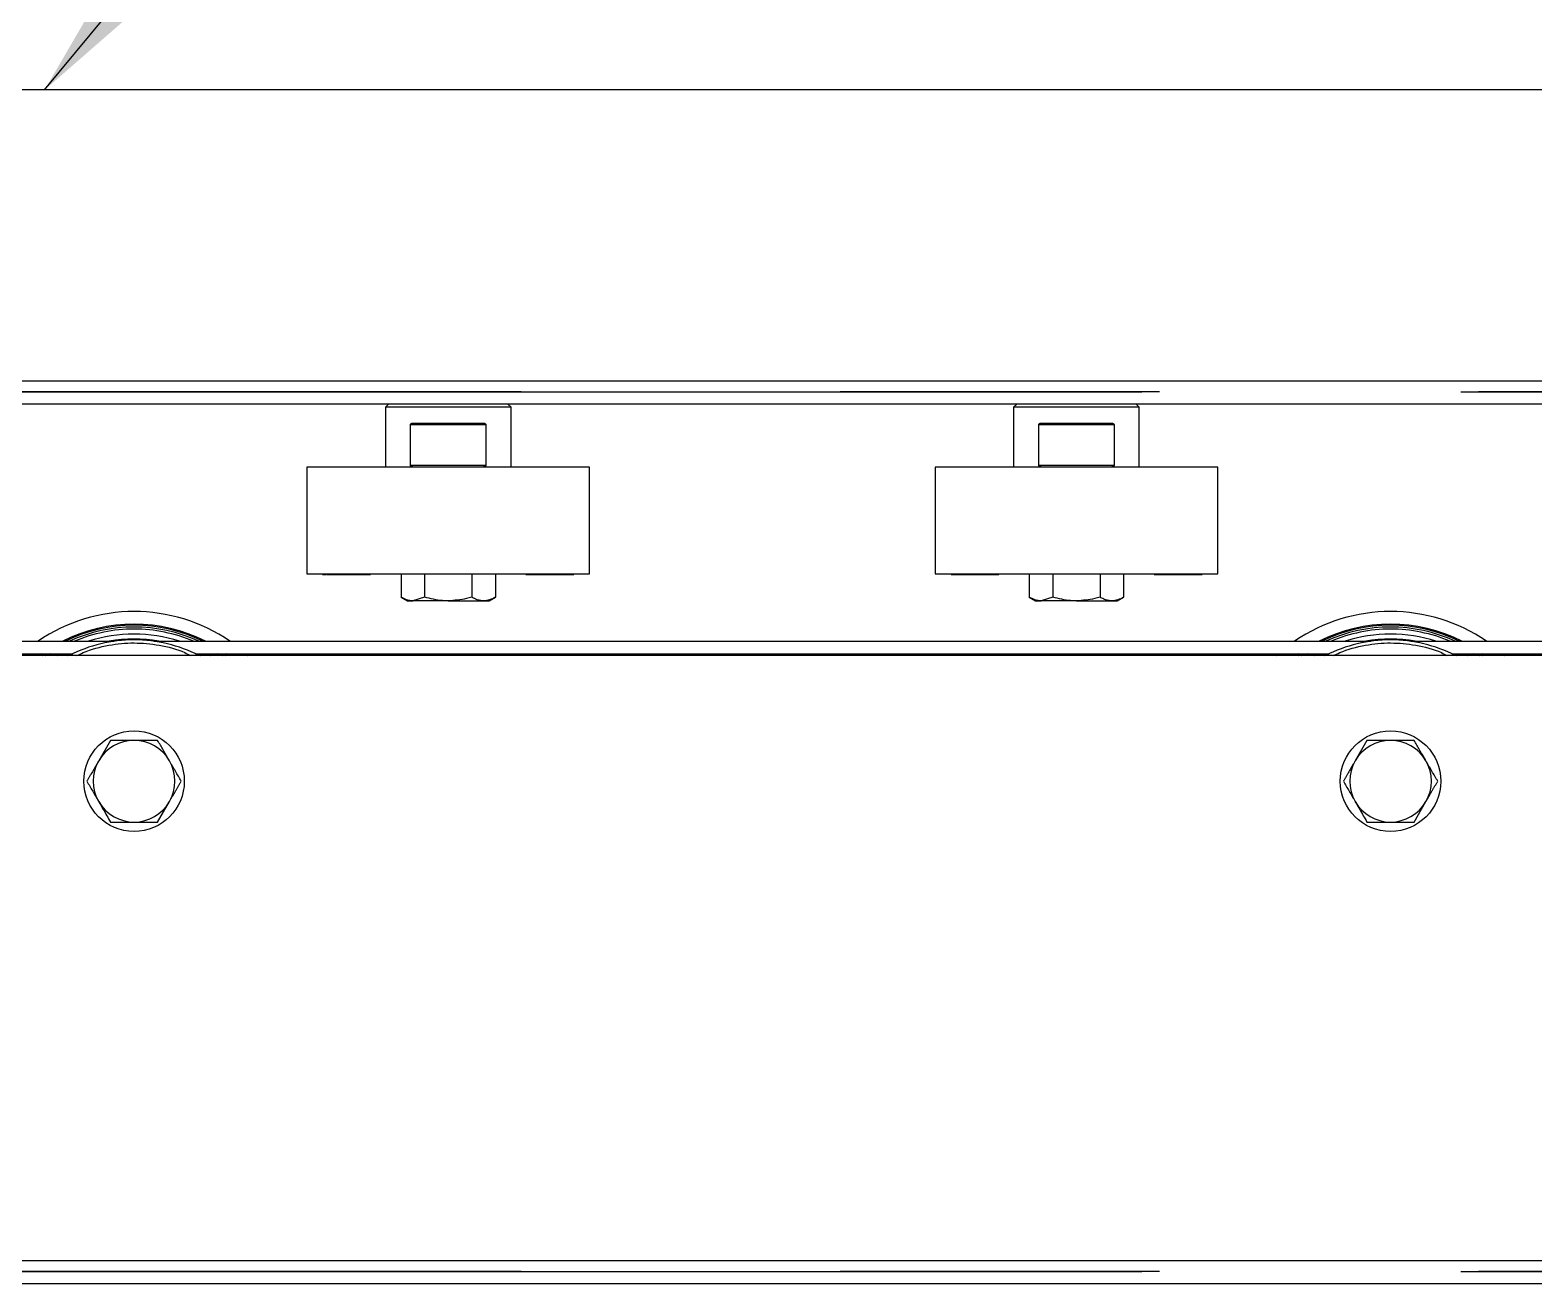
# Model space of a CAD drawing. Header units: millimetres. Extents: x 15 to 415, y 5 to 292.
# Drawn here: x 241.08 to 253.05, y 118.09 to 128.07 of the extents above; entities that cross this region are included whole.
import ezdxf

# ---------------------------------------------------------------- set-up
doc = ezdxf.new("R2010")
doc.units = ezdxf.units.MM
doc.linetypes.add('CENTERX2', pattern=[20.32, 12.7, -2.54, 2.54, -2.54])
doc.dimstyles.new('SLDDIMSTYLE1', dxfattribs={"dimtxt": 0.18, "dimasz": 3.302, "dimexe": 0, "dimexo": 0.0625, "dimgap": 0, "dimtad": 0, "dimtih": 1, "dimtoh": 1, "dimdec": 0, "dimrnd": 1e-09, "dimzin": 0, "dimdsep": 46, "dimtxsty": 'Standard', "dimsah": 1, "dimcen": 0.09, "dimadec": 0, "dimazin": 0, "dimtfac": 3.302, "dimtdec": 0, "dimtofl": 0, "dimtmove": 0, "dimatfit": 3, "dimfxl": 0, "dimfrac": 2, "dimtolj": 1, "dimtzin": 0, "dimarcsym": 0})

msp = doc.modelspace()

# ---------------------------------------------------------------- linework, layer by layer
at = {"color": 7, "linetype": 'Continuous', "lineweight": 25}
for p, q in [((264.90737, 127.58944), (228.90737, 127.58944)), ((264.90737, 125.08944), (228.90737, 125.08944)), ((243.93237, 125.08944), (243.90737, 125.06444)), ((244.90737, 125.06444), (244.88237, 125.08944)), ((248.93237, 125.08944), (248.90737, 125.06444)), ((249.90737, 125.06444), (249.88237, 125.08944)), ((243.90737, 125.06444), (243.90737, 124.58944)), ((244.40737, 125.06444), (243.90737, 125.06444)), ((244.90737, 125.06444), (244.40737, 125.06444)), ((244.90737, 124.58944), (244.90737, 125.06444)), ((248.90737, 125.06444), (248.90737, 124.58944)), ((249.40737, 125.06444), (248.90737, 125.06444)), ((249.90737, 125.06444), (249.40737, 125.06444)), ((249.90737, 124.58944), (249.90737, 125.06444)), ((244.10737, 124.60444), (244.10737, 124.92444)), ((244.70737, 124.92444), (244.10737, 124.92444)), ((244.12848, 124.93944), (244.68625, 124.93944)), ((244.70737, 124.92444), (244.70737, 124.60444)), ((249.10737, 124.60444), (249.10737, 124.92444)), ((249.70737, 124.92444), (249.10737, 124.92444)), ((249.12848, 124.93944), (249.68625, 124.93944)), ((249.70737, 124.92444), (249.70737, 124.60444)), ((244.10737, 124.60444), (244.70737, 124.60444)), ((249.10737, 124.60444), (249.70737, 124.60444)), ((243.28237, 124.58944), (243.28237, 123.73944)), ((244.6002, 124.58944), (243.28237, 124.58944)), ((245.53237, 124.58944), (244.6002, 124.58944)), ((245.53237, 123.73944), (245.53237, 124.58944)), ((248.28237, 124.58944), (248.28237, 123.73944)), ((249.6002, 124.58944), (248.28237, 124.58944)), ((250.53237, 124.58944), (249.6002, 124.58944)), ((250.53237, 123.73944), (250.53237, 124.58944)), ((243.28237, 123.73944), (244.6002, 123.73944)), ((243.40758, 123.73944), (243.40758, 123.73444)), ((243.40801, 123.73444), (243.40801, 123.73944)), ((243.40801, 123.73444), (243.40889, 123.73444)), ((243.40918, 123.73944), (243.40918, 123.73444)), ((243.4107, 123.73444), (243.4107, 123.73944)), ((243.41099, 123.73444), (243.42051, 123.73444)), ((243.41693, 123.73444), (243.43462, 123.73444)), ((243.44106, 123.73444), (243.442, 123.73444)), ((243.442, 123.73444), (243.442, 123.73944)), ((243.442, 123.73444), (243.45236, 123.73444)), ((243.45236, 123.73444), (243.45236, 123.73944)), ((243.45236, 123.73444), (243.47266, 123.73444)), ((243.47266, 123.73444), (243.47266, 123.73944)), ((243.47266, 123.73444), (243.48851, 123.73444)), ((243.48857, 123.73444), (243.48857, 123.73944)), ((243.48857, 123.73444), (243.48974, 123.73444)), ((243.48974, 123.73944), (243.48974, 123.73444)), ((243.48974, 123.73444), (243.49985, 123.73444)), ((243.49985, 123.73444), (243.49985, 123.73944)), ((243.51868, 123.73444), (243.51868, 123.73944)), ((243.51868, 123.73444), (243.52386, 123.73444)), ((243.52386, 123.73444), (243.52386, 123.73944)), ((243.52386, 123.73444), (243.53686, 123.73444)), ((243.53891, 123.73444), (243.53891, 123.73944)), ((243.53891, 123.73444), (243.54579, 123.73444)), ((243.54579, 123.73444), (243.54579, 123.73944)), ((243.54579, 123.73444), (243.54771, 123.73444)), ((243.55975, 123.73444), (243.55975, 123.73944)), ((243.55975, 123.73444), (243.56661, 123.73444)), ((243.56661, 123.73444), (243.56661, 123.73944)), ((243.58043, 123.73444), (243.58043, 123.73944)), ((243.58043, 123.73444), (243.58302, 123.73444)), ((243.58343, 123.73444), (243.58343, 123.73944)), ((243.58343, 123.73444), (243.60729, 123.73444)), ((243.60729, 123.73444), (243.60729, 123.73944)), ((243.60936, 123.73944), (243.60936, 123.73444)), ((243.62928, 123.73444), (243.62928, 123.73944)), ((243.63209, 123.73444), (243.63209, 123.73944)), ((243.63209, 123.73444), (243.63473, 123.73444)), ((243.64054, 123.73444), (243.64054, 123.73944)), ((243.64054, 123.73444), (243.65669, 123.73444)), ((243.65669, 123.73444), (243.65669, 123.73944)), ((243.67848, 123.73444), (243.67848, 123.73944)), ((243.68132, 123.73444), (243.68132, 123.73944)), ((243.68132, 123.73444), (243.68276, 123.73444)), ((243.68276, 123.73444), (243.68276, 123.73944)), ((243.68276, 123.73444), (243.69587, 123.73444)), ((243.69587, 123.73444), (243.69587, 123.73944)), ((243.69587, 123.73444), (243.71271, 123.73444)), ((243.71271, 123.73444), (243.71271, 123.73944)), ((243.71271, 123.73444), (243.72573, 123.73444)), ((243.72573, 123.73444), (243.72573, 123.73944)), ((243.72573, 123.73444), (243.78292, 123.73444)), ((243.78292, 123.73444), (243.78292, 123.73944)), ((243.78533, 123.73444), (243.78533, 123.73944)), ((244.03209, 123.73944), (244.03209, 123.55347)), ((244.21973, 123.73944), (244.21973, 123.55347)), ((244.595, 123.73944), (244.595, 123.55347)), ((244.6002, 123.73944), (245.53237, 123.73944)), ((244.78264, 123.73944), (244.78264, 123.55347)), ((245.02761, 123.73444), (245.02761, 123.73944)), ((245.03, 123.73444), (245.03, 123.73944)), ((245.03, 123.73444), (245.06065, 123.73444)), ((245.06065, 123.73944), (245.06065, 123.73444)), ((245.06065, 123.73444), (245.07382, 123.73444)), ((245.07382, 123.73444), (245.07382, 123.73944)), ((245.08413, 123.73444), (245.08413, 123.73944)), ((245.08992, 123.73444), (245.08992, 123.73944)), ((245.08992, 123.73444), (245.10156, 123.73444)), ((245.10156, 123.73444), (245.10156, 123.73944)), ((245.10156, 123.73444), (245.11635, 123.73444)), ((245.11635, 123.73444), (245.11635, 123.73944)), ((245.11635, 123.73444), (245.128, 123.73444)), ((245.128, 123.73944), (245.128, 123.73444)), ((245.128, 123.73444), (245.14168, 123.73444)), ((245.14587, 123.73444), (245.14587, 123.73944)), ((245.14587, 123.73444), (245.16031, 123.73444)), ((245.16031, 123.73444), (245.16031, 123.73944)), ((245.17571, 123.73444), (245.17571, 123.73944)), ((245.17571, 123.73444), (245.18465, 123.73444)), ((245.18465, 123.73444), (245.18465, 123.73944)), ((245.18465, 123.73444), (245.19327, 123.73444)), ((245.19327, 123.73444), (245.19327, 123.73944)), ((245.19327, 123.73444), (245.20222, 123.73444)), ((245.20222, 123.73444), (245.20222, 123.73944)), ((245.20222, 123.73444), (245.21086, 123.73444)), ((245.21086, 123.73444), (245.21086, 123.73944)), ((245.21086, 123.73444), (245.21978, 123.73444)), ((245.21978, 123.73444), (245.21978, 123.73944)), ((245.21978, 123.73444), (245.22927, 123.73444)), ((245.22927, 123.73444), (245.22927, 123.73944)), ((245.22927, 123.73444), (245.23689, 123.73444)), ((245.23689, 123.73444), (245.23689, 123.73944)), ((245.23689, 123.73444), (245.24032, 123.73444)), ((245.24032, 123.73444), (245.24032, 123.73944)), ((245.24032, 123.73444), (245.24628, 123.73444)), ((245.25788, 123.73444), (245.26282, 123.73444)), ((245.26174, 123.73444), (245.26174, 123.73944)), ((245.28058, 123.73444), (245.28658, 123.73444)), ((245.28898, 123.73944), (245.28898, 123.73444)), ((245.28908, 123.73444), (245.28908, 123.73944)), ((245.28908, 123.73444), (245.32815, 123.73444)), ((245.32815, 123.73444), (245.32815, 123.73944)), ((245.33893, 123.73944), (245.33893, 123.73444)), ((245.33893, 123.73444), (245.36562, 123.73444)), ((245.36562, 123.73444), (245.36562, 123.73944)), ((245.36687, 123.73444), (245.37695, 123.73444)), ((245.37695, 123.73444), (245.37695, 123.73944)), ((245.37695, 123.73444), (245.38741, 123.73444)), ((245.38741, 123.73444), (245.38741, 123.73944)), ((245.39057, 123.73444), (245.39502, 123.73444)), ((245.39502, 123.73944), (245.39502, 123.73444)), ((245.3978, 123.73444), (245.3978, 123.73944)), ((245.39803, 123.73444), (245.4, 123.73444)), ((245.4, 123.73944), (245.4, 123.73444)), ((245.4021, 123.73444), (245.4021, 123.73944)), ((245.40302, 123.73444), (245.40716, 123.73444)), ((245.40716, 123.73944), (245.40716, 123.73444)), ((248.28237, 123.73944), (249.6002, 123.73944)), ((248.40758, 123.73944), (248.40758, 123.73444)), ((248.40801, 123.73444), (248.40801, 123.73944)), ((248.40801, 123.73444), (248.40872, 123.73444)), ((248.40918, 123.73944), (248.40918, 123.73444)), ((248.4107, 123.73444), (248.4107, 123.73944)), ((248.41693, 123.73444), (248.43462, 123.73444)), ((248.44106, 123.73444), (248.442, 123.73444)), ((248.442, 123.73444), (248.442, 123.73944)), ((248.442, 123.73444), (248.45236, 123.73444)), ((248.45236, 123.73444), (248.45236, 123.73944)), ((248.45236, 123.73444), (248.47266, 123.73444)), ((248.47266, 123.73444), (248.47266, 123.73944)), ((248.47266, 123.73444), (248.48851, 123.73444)), ((248.48857, 123.73444), (248.48857, 123.73944)), ((248.48857, 123.73444), (248.48974, 123.73444)), ((248.48974, 123.73944), (248.48974, 123.73444)), ((248.48974, 123.73444), (248.49985, 123.73444)), ((248.49985, 123.73444), (248.49985, 123.73944)), ((248.51868, 123.73444), (248.51868, 123.73944)), ((248.51868, 123.73444), (248.52386, 123.73444)), ((248.52386, 123.73444), (248.52386, 123.73944)), ((248.52386, 123.73444), (248.53686, 123.73444)), ((248.53891, 123.73444), (248.53891, 123.73944)), ((248.53891, 123.73444), (248.54579, 123.73444)), ((248.54579, 123.73444), (248.54579, 123.73944)), ((248.54579, 123.73444), (248.54771, 123.73444)), ((248.55975, 123.73444), (248.55975, 123.73944)), ((248.55975, 123.73444), (248.56661, 123.73444)), ((248.56661, 123.73444), (248.56661, 123.73944)), ((248.58043, 123.73444), (248.58043, 123.73944)), ((248.58043, 123.73444), (248.58302, 123.73444)), ((248.58343, 123.73444), (248.58343, 123.73944)), ((248.58343, 123.73444), (248.60729, 123.73444)), ((248.60729, 123.73444), (248.60729, 123.73944)), ((248.60936, 123.73944), (248.60936, 123.73444)), ((248.62928, 123.73444), (248.62928, 123.73944)), ((248.63209, 123.73444), (248.63209, 123.73944)), ((248.63209, 123.73444), (248.63473, 123.73444)), ((248.64054, 123.73444), (248.64054, 123.73944)), ((248.64054, 123.73444), (248.65669, 123.73444)), ((248.65669, 123.73444), (248.65669, 123.73944)), ((248.67848, 123.73444), (248.67848, 123.73944)), ((248.68132, 123.73444), (248.68132, 123.73944)), ((248.68132, 123.73444), (248.68276, 123.73444)), ((248.68276, 123.73444), (248.68276, 123.73944)), ((248.68276, 123.73444), (248.69587, 123.73444)), ((248.69587, 123.73444), (248.69587, 123.73944)), ((248.69587, 123.73444), (248.71271, 123.73444)), ((248.71271, 123.73444), (248.71271, 123.73944)), ((248.71271, 123.73444), (248.72573, 123.73444)), ((248.72573, 123.73444), (248.72573, 123.73944)), ((248.72573, 123.73444), (248.78292, 123.73444)), ((248.78292, 123.73444), (248.78292, 123.73944)), ((248.78533, 123.73444), (248.78533, 123.73944)), ((249.03209, 123.73944), (249.03209, 123.55347)), ((249.21973, 123.73944), (249.21973, 123.55347)), ((249.595, 123.73944), (249.595, 123.55347)), ((249.6002, 123.73944), (250.53237, 123.73944)), ((249.78264, 123.73944), (249.78264, 123.55347)), ((250.02761, 123.73444), (250.02761, 123.73944)), ((250.03, 123.73444), (250.03, 123.73944)), ((250.03, 123.73444), (250.06065, 123.73444)), ((250.06065, 123.73944), (250.06065, 123.73444)), ((250.06065, 123.73444), (250.07382, 123.73444)), ((250.07382, 123.73444), (250.07382, 123.73944)), ((250.08413, 123.73444), (250.08413, 123.73944)), ((250.08992, 123.73444), (250.08992, 123.73944)), ((250.08992, 123.73444), (250.10156, 123.73444)), ((250.10156, 123.73444), (250.10156, 123.73944)), ((250.10156, 123.73444), (250.11635, 123.73444)), ((250.11635, 123.73444), (250.11635, 123.73944)), ((250.11635, 123.73444), (250.128, 123.73444)), ((250.128, 123.73944), (250.128, 123.73444)), ((250.128, 123.73444), (250.14168, 123.73444)), ((250.14587, 123.73444), (250.14587, 123.73944)), ((250.14587, 123.73444), (250.16031, 123.73444)), ((250.16031, 123.73444), (250.16031, 123.73944)), ((250.17571, 123.73444), (250.17571, 123.73944)), ((250.17571, 123.73444), (250.18465, 123.73444)), ((250.18465, 123.73444), (250.18465, 123.73944)), ((250.18465, 123.73444), (250.19327, 123.73444)), ((250.19327, 123.73444), (250.19327, 123.73944)), ((250.19327, 123.73444), (250.20222, 123.73444)), ((250.20222, 123.73444), (250.20222, 123.73944)), ((250.20222, 123.73444), (250.21086, 123.73444)), ((250.21086, 123.73444), (250.21086, 123.73944)), ((250.21086, 123.73444), (250.21978, 123.73444)), ((250.21978, 123.73444), (250.21978, 123.73944)), ((250.21978, 123.73444), (250.22927, 123.73444)), ((250.22927, 123.73444), (250.22927, 123.73944)), ((250.22927, 123.73444), (250.23689, 123.73444)), ((250.23689, 123.73444), (250.23689, 123.73944)), ((250.23689, 123.73444), (250.24032, 123.73444)), ((250.24032, 123.73444), (250.24032, 123.73944)), ((250.24032, 123.73444), (250.24628, 123.73444)), ((250.25788, 123.73444), (250.26282, 123.73444)), ((250.26174, 123.73444), (250.26174, 123.73944)), ((250.28058, 123.73444), (250.28658, 123.73444)), ((250.28898, 123.73944), (250.28898, 123.73444)), ((250.28908, 123.73444), (250.28908, 123.73944)), ((250.28908, 123.73444), (250.32815, 123.73444)), ((250.32815, 123.73444), (250.32815, 123.73944)), ((250.33893, 123.73944), (250.33893, 123.73444)), ((250.33893, 123.73444), (250.36562, 123.73444)), ((250.36562, 123.73444), (250.36562, 123.73944)), ((250.36687, 123.73444), (250.37695, 123.73444)), ((250.37695, 123.73444), (250.37695, 123.73944)), ((250.37695, 123.73444), (250.38741, 123.73444)), ((250.38741, 123.73444), (250.38741, 123.73944)), ((250.39057, 123.73444), (250.39502, 123.73444)), ((250.39502, 123.73944), (250.39502, 123.73444)), ((250.3978, 123.73444), (250.3978, 123.73944)), ((250.39803, 123.73444), (250.4, 123.73444)), ((250.4, 123.73944), (250.4, 123.73444)), ((250.4021, 123.73444), (250.4021, 123.73944)), ((250.40302, 123.73444), (250.40716, 123.73444)), ((250.40716, 123.73944), (250.40716, 123.73444)), ((244.03209, 123.55347), (244.08237, 123.52444)), ((244.08237, 123.52444), (244.12591, 123.52444)), ((244.21973, 123.55347), (244.12591, 123.52444)), ((244.40737, 123.52444), (244.12591, 123.52444)), ((244.40737, 123.52444), (244.68882, 123.52444)), ((244.68882, 123.52444), (244.73237, 123.52444)), ((244.73237, 123.52444), (244.78264, 123.55347)), ((249.03209, 123.55347), (249.08237, 123.52444)), ((249.08237, 123.52444), (249.12591, 123.52444)), ((249.21973, 123.55347), (249.12591, 123.52444)), ((249.40737, 123.52444), (249.12591, 123.52444)), ((249.40737, 123.52444), (249.68882, 123.52444)), ((249.68882, 123.52444), (249.73237, 123.52444)), ((249.73237, 123.52444), (249.78264, 123.55347)), ((238.85393, 123.20294), (241.74692, 123.20294)), ((242.06781, 123.20294), (251.74692, 123.20294)), ((252.06781, 123.20294), (261.74692, 123.20294)), ((238.90737, 123.10294), (241.41906, 123.10294)), ((264.90737, 123.08944), (238.90737, 123.08944)), ((241.17571, 123.10294), (241.15737, 123.08944)), ((241.19725, 123.08944), (241.21665, 123.10294)), ((241.24637, 123.10294), (241.22612, 123.08944)), ((242.39567, 123.10294), (251.41906, 123.10294)), ((242.58861, 123.08944), (242.56836, 123.10294)), ((242.59808, 123.10294), (242.61748, 123.08944)), ((242.65737, 123.08944), (242.63902, 123.10294)), ((242.79917, 123.10294), (242.81428, 123.08944)), ((251.00045, 123.08944), (251.01556, 123.10294)), ((251.17571, 123.10294), (251.15737, 123.08944)), ((251.19725, 123.08944), (251.21665, 123.10294)), ((251.24637, 123.10294), (251.22612, 123.08944)), ((252.39567, 123.10294), (261.41906, 123.10294)), ((252.58861, 123.08944), (252.56836, 123.10294)), ((252.59808, 123.10294), (252.61748, 123.08944)), ((252.65737, 123.08944), (252.63902, 123.10294)), ((252.79917, 123.10294), (252.81428, 123.08944)), ((241.71973, 122.41444), (241.62591, 122.25194)), ((251.71973, 122.41444), (251.62591, 122.25194)), ((242.095, 121.76444), (242.18882, 121.92694)), ((252.095, 121.76444), (252.18882, 121.92694)), ((264.5942, 118.08944), (238.90737, 118.08944))]:
    msp.add_line(p, q, dxfattribs=at)
at = {"color": 8, "linetype": 'Continuous', "lineweight": 25}
for p, q in [((228.90737, 125.27627), (264.90737, 125.27627)), ((241.17366, 123.08944), (241.19243, 123.10294)), ((241.29868, 123.08944), (241.32143, 123.10294)), ((241.37941, 123.08944), (241.40581, 123.10294)), ((242.40892, 123.10294), (242.43532, 123.08944)), ((242.4933, 123.10294), (242.51605, 123.08944)), ((242.62231, 123.10294), (242.64107, 123.08944)), ((251.17366, 123.08944), (251.19243, 123.10294)), ((251.29868, 123.08944), (251.32143, 123.10294)), ((251.37941, 123.08944), (251.40581, 123.10294)), ((252.40892, 123.10294), (252.43532, 123.08944)), ((252.4933, 123.10294), (252.51605, 123.08944)), ((252.62231, 123.10294), (252.64107, 123.08944)), ((238.90737, 118.27627), (264.90737, 118.27627))]:
    msp.add_line(p, q, dxfattribs=at)
at = {"color": 7, "linetype": 'CENTERX2'}
for p, q in [((366.90737, 125.18844), (216.90737, 125.18844)), ((216.90737, 125.18844), (366.90737, 125.18844)), ((216.90737, 118.18844), (366.90737, 118.18844)), ((366.90737, 118.18844), (216.90737, 118.18844))]:
    msp.add_line(p, q, dxfattribs=at)
at = {"color": 7, "linetype": 'Continuous', "lineweight": 25}
for centre in [(241.90737, 122.08944), (251.90737, 122.08944)]:
    msp.add_circle(centre, 0.4, dxfattribs=at)
for centre, radius, start, end in [((241.90737, 122.08944), 1.35, 55.569721, 124.430279), ((251.90737, 122.08944), 1.35, 55.569721, 124.430279), ((241.90737, 122.08944), 1.25, 62.973947, 117.026053), ((241.90737, 122.08944), 1.22649, 65.213844, 114.786156), ((241.90737, 122.08944), 1.21, 90, 113.037645), ((241.90737, 122.08944), 1.21, 66.962355, 90), ((251.90737, 122.08944), 1.25, 62.973947, 117.026053), ((251.90737, 122.08944), 1.22649, 65.213844, 114.786156), ((251.90737, 122.08944), 1.21, 90, 113.037645), ((251.90737, 122.08944), 1.21, 66.962355, 90), ((241.90737, 122.08944), 1.125, 90, 117.266044), ((241.90737, 122.08944), 1.125, 62.733956, 90), ((251.90737, 122.08944), 1.125, 90, 117.266044), ((251.90737, 122.08944), 1.125, 62.733956, 90), ((241.90737, 122.08944), 0.325, 90, 150), ((241.90737, 122.08944), 0.325, 30, 90), ((251.90737, 122.08944), 0.325, 90, 150), ((251.90737, 122.08944), 0.325, 30, 90), ((241.90737, 122.08944), 0.325, 150, 210), ((241.90737, 122.08944), 0.325, 330, 30), ((251.90737, 122.08944), 0.325, 150, 210), ((251.90737, 122.08944), 0.325, 330, 30), ((241.90737, 122.08944), 0.325, 210, 270), ((241.90737, 122.08944), 0.325, 270, 330), ((251.90737, 122.08944), 0.325, 210, 270), ((251.90737, 122.08944), 0.325, 270, 330)]:
    msp.add_arc(centre, radius, start, end, dxfattribs=at)
at = {"color": 8, "linetype": 'Continuous', "lineweight": 25}
for centre, radius, start, end in [((241.90737, 122.08944), 1.24029, 63.866951, 116.133049), ((251.90737, 122.08944), 1.24029, 63.866951, 116.133049), ((241.90737, 122.08944), 1.17068, 72.018173, 107.981827), ((241.90737, 122.08944), 1.13081, 79.961409, 100.038591), ((251.90737, 122.08944), 1.17068, 72.018173, 107.981827), ((251.90737, 122.08944), 1.13081, 79.961409, 100.038591)]:
    msp.add_arc(centre, radius, start, end, dxfattribs=at)
at = {"color": 7, "linetype": 'Continuous', "lineweight": 25}
for points, knots in [([(244.10737, 124.92444), (244.10749, 124.92566), (244.10772, 124.92809), (244.10966, 124.93174), (244.11251, 124.93466), (244.11605, 124.93684), (244.11979, 124.93831), (244.12396, 124.93927), (244.12697, 124.93938), (244.12848, 124.93944)], [0, 0, 0, 0, 0.11116437, 0.22155782, 0.39117964, 0.52732907, 0.66706995, 0.83215896, 1, 1, 1, 1]), ([(244.68625, 124.93944), (244.68832, 124.93933), (244.69254, 124.93911), (244.69812, 124.93725), (244.70209, 124.93473), (244.70451, 124.93227), (244.70611, 124.92991), (244.70718, 124.92721), (244.70731, 124.92526), (244.70737, 124.92444)], [0, 0, 0, 0, 0.229450284, 0.466684963, 0.643088592, 0.731025051, 0.821782574, 0.924949013, 1, 1, 1, 1]), ([(249.10737, 124.92444), (249.10749, 124.92566), (249.10772, 124.92809), (249.10966, 124.93174), (249.11251, 124.93466), (249.11605, 124.93684), (249.11979, 124.93831), (249.12396, 124.93927), (249.12697, 124.93938), (249.12848, 124.93944)], [0, 0, 0, 0, 0.11116437, 0.22155782, 0.39117964, 0.52732907, 0.66706995, 0.83215896, 1, 1, 1, 1]), ([(249.68625, 124.93944), (249.68832, 124.93933), (249.69254, 124.93911), (249.69812, 124.93725), (249.70209, 124.93473), (249.70451, 124.93227), (249.70611, 124.92991), (249.70718, 124.92721), (249.70731, 124.92526), (249.70737, 124.92444)], [0, 0, 0, 0, 0.229450284, 0.466684963, 0.643088592, 0.731025051, 0.821782574, 0.924949013, 1, 1, 1, 1]), ([(244.12848, 124.58944), (244.12641, 124.58956), (244.1222, 124.58978), (244.11662, 124.59164), (244.11264, 124.59416), (244.11022, 124.59662), (244.10862, 124.59898), (244.10755, 124.60168), (244.10742, 124.60362), (244.10737, 124.60444)], [0, 0, 0, 0, 0.22945028, 0.46668496, 0.64308859, 0.73102505, 0.82178257, 0.92494901, 1, 1, 1, 1]), ([(244.70737, 124.60444), (244.70725, 124.60323), (244.70701, 124.6008), (244.70508, 124.59714), (244.70222, 124.59423), (244.69868, 124.59205), (244.69494, 124.59058), (244.69077, 124.58962), (244.68776, 124.5895), (244.68625, 124.58944)], [0, 0, 0, 0, 0.111164368, 0.221557819, 0.391179643, 0.527329074, 0.667069947, 0.83215896, 1, 1, 1, 1]), ([(249.12848, 124.58944), (249.12641, 124.58956), (249.1222, 124.58978), (249.11662, 124.59164), (249.11264, 124.59416), (249.11022, 124.59662), (249.10862, 124.59898), (249.10755, 124.60168), (249.10742, 124.60362), (249.10737, 124.60444)], [0, 0, 0, 0, 0.22945028, 0.46668496, 0.64308859, 0.73102505, 0.82178257, 0.92494901, 1, 1, 1, 1]), ([(249.70737, 124.60444), (249.70725, 124.60323), (249.70701, 124.6008), (249.70508, 124.59714), (249.70222, 124.59423), (249.69868, 124.59205), (249.69494, 124.59058), (249.69077, 124.58962), (249.68776, 124.5895), (249.68625, 124.58944)], [0, 0, 0, 0, 0.111164368, 0.221557819, 0.391179643, 0.527329074, 0.667069947, 0.83215896, 1, 1, 1, 1]), ([(243.40758, 123.73444), (243.40762, 123.73444), (243.4077, 123.73444), (243.40782, 123.73444), (243.40794, 123.73444), (243.40801, 123.73444)], [0, 0, 0, 0, 0.25049932, 0.50093268, 1, 1, 1, 1]), ([(243.4107, 123.73444), (243.41403, 123.73444), (243.42068, 123.73444), (243.42943, 123.73444), (243.43486, 123.73444), (243.43697, 123.73444)], [0, 0, 0, 0, 0.37999062, 0.75962697, 1, 1, 1, 1]), ([(243.41264, 123.73444), (243.41346, 123.73444), (243.41512, 123.73444), (243.41691, 123.73444), (243.41787, 123.73444), (243.418, 123.73444)], [0, 0, 0, 0, 0.46382656, 0.92764991, 1, 1, 1, 1]), ([(243.44037, 123.73444), (243.44034, 123.73444), (243.44028, 123.73444), (243.44052, 123.73444), (243.44077, 123.73444), (243.44111, 123.73444), (243.44153, 123.73444), (243.44184, 123.73444), (243.442, 123.73444)], [0, 0, 0, 0, 0.27327484, 0.42109323, 0.56521825, 0.70965688, 0.85477745, 1, 1, 1, 1]), ([(243.48881, 123.73444), (243.48872, 123.73444), (243.48855, 123.73444), (243.48847, 123.73444), (243.48851, 123.73444), (243.48872, 123.73444), (243.48908, 123.73444), (243.48949, 123.73444), (243.48974, 123.73444)], [0, 0, 0, 0, 0.15219733, 0.30538071, 0.45997636, 0.61886819, 0.77897902, 1, 1, 1, 1]), ([(243.49985, 123.73444), (243.50085, 123.73444), (243.50278, 123.73444), (243.50797, 123.73444), (243.51191, 123.73444), (243.51398, 123.73444), (243.51416, 123.73444)], [0, 0, 0, 0, 0.34442477, 0.66995648, 0.97202136, 1, 1, 1, 1]), ([(243.51635, 123.73444), (243.51634, 123.73444), (243.51625, 123.73444), (243.51629, 123.73444), (243.51647, 123.73444), (243.51677, 123.73444), (243.51726, 123.73444), (243.51791, 123.73444), (243.51843, 123.73444), (243.51868, 123.73444)], [0, 0, 0, 0, 0.016530618, 0.216821485, 0.318289209, 0.486160508, 0.655229406, 0.827293322, 1, 1, 1, 1]), ([(243.53675, 123.73444), (243.5368, 123.73444), (243.5369, 123.73444), (243.53827, 123.73444), (243.53891, 123.73444)], [0, 0, 0, 0, 0.52656025, 1, 1, 1, 1]), ([(243.54579, 123.73444), (243.54665, 123.73444), (243.54839, 123.73444), (243.55166, 123.73444), (243.55435, 123.73444), (243.55546, 123.73444)], [0, 0, 0, 0, 0.36861676, 0.73972635, 1, 1, 1, 1]), ([(243.55692, 123.73444), (243.55692, 123.73444), (243.5569, 123.73444), (243.55835, 123.73444), (243.55957, 123.73444), (243.55975, 123.73444)], [0, 0, 0, 0, 0.15876781, 0.87607023, 1, 1, 1, 1]), ([(243.56661, 123.73444), (243.56805, 123.73444), (243.5705, 123.73444), (243.57579, 123.73444), (243.57899, 123.73444), (243.58043, 123.73444)], [0, 0, 0, 0, 0.43959189, 0.74804775, 1, 1, 1, 1]), ([(243.60729, 123.73444), (243.60745, 123.73444), (243.60776, 123.73444), (243.60842, 123.73444), (243.60898, 123.73444), (243.60936, 123.73444)], [0, 0, 0, 0, 0.25034864, 0.5007655, 1, 1, 1, 1]), ([(243.60936, 123.73444), (243.61103, 123.73444), (243.61384, 123.73444), (243.61913, 123.73444), (243.6243, 123.73444), (243.62754, 123.73444), (243.62928, 123.73444)], [0, 0, 0, 0, 0.31857247, 0.53405374, 0.75020241, 1, 1, 1, 1]), ([(243.62928, 123.73444), (243.62953, 123.73444), (243.63003, 123.73444), (243.63094, 123.73444), (243.63163, 123.73444), (243.63209, 123.73444)], [0, 0, 0, 0, 0.25082463, 0.50196507, 1, 1, 1, 1]), ([(243.636, 123.73444), (243.63606, 123.73444), (243.6362, 123.73444), (243.6382, 123.73444), (243.63995, 123.73444), (243.64054, 123.73444)], [0, 0, 0, 0, 0.29169999, 0.76254839, 1, 1, 1, 1]), ([(243.65669, 123.73444), (243.65831, 123.73444), (243.66101, 123.73444), (243.6662, 123.73444), (243.67138, 123.73444), (243.67552, 123.73444), (243.67784, 123.73444), (243.67848, 123.73444)], [0, 0, 0, 0, 0.29156218, 0.48449602, 0.67811868, 0.91155997, 1, 1, 1, 1]), ([(243.67848, 123.73444), (243.67872, 123.73444), (243.67921, 123.73444), (243.68017, 123.73444), (243.68086, 123.73444), (243.68132, 123.73444)], [0, 0, 0, 0, 0.25018906, 0.50040982, 1, 1, 1, 1]), ([(243.78292, 123.73444), (243.78313, 123.73444), (243.78357, 123.73444), (243.7844, 123.73444), (243.78496, 123.73444), (243.78533, 123.73444)], [0, 0, 0, 0, 0.25036926, 0.50078188, 1, 1, 1, 1]), ([(243.78533, 123.73444), (243.78714, 123.73444), (243.78952, 123.73444), (243.78962, 123.73444), (243.78964, 123.73444)], [0, 0, 0, 0, 0.75607246, 1, 1, 1, 1]), ([(245.02509, 123.73444), (245.02501, 123.73444), (245.02473, 123.73444), (245.02586, 123.73444), (245.02714, 123.73444), (245.02761, 123.73444)], [0, 0, 0, 0, 0.21314141, 0.71661351, 1, 1, 1, 1]), ([(245.02761, 123.73444), (245.02779, 123.73444), (245.02814, 123.73444), (245.02891, 123.73444), (245.02956, 123.73444), (245.03, 123.73444)], [0, 0, 0, 0, 0.250459017, 0.50101274, 1, 1, 1, 1]), ([(245.0748, 123.73444), (245.075, 123.73444), (245.07667, 123.73444), (245.08, 123.73444), (245.08288, 123.73444), (245.08413, 123.73444)], [0, 0, 0, 0, 0.07067621, 0.59539733, 1, 1, 1, 1]), ([(245.08413, 123.73444), (245.08554, 123.73444), (245.08737, 123.73444), (245.08889, 123.73444), (245.08923, 123.73444)], [0, 0, 0, 0, 0.77627831, 1, 1, 1, 1]), ([(245.14289, 123.73444), (245.14293, 123.73444), (245.143, 123.73444), (245.14487, 123.73444), (245.14587, 123.73444)], [0, 0, 0, 0, 0.466699885, 1, 1, 1, 1]), ([(245.16031, 123.73444), (245.16244, 123.73444), (245.16558, 123.73444), (245.17176, 123.73444), (245.17686, 123.73444), (245.18006, 123.73444), (245.18175, 123.73444)], [0, 0, 0, 0, 0.40461672, 0.59534225, 0.78652504, 1, 1, 1, 1]), ([(245.24792, 123.73444), (245.24817, 123.73444), (245.24885, 123.73444), (245.25237, 123.73444), (245.25715, 123.73444), (245.26059, 123.73444), (245.26174, 123.73444)], [0, 0, 0, 0, 0.18044363, 0.4996936, 0.83322072, 1, 1, 1, 1]), ([(245.26174, 123.73444), (245.26246, 123.73444), (245.26389, 123.73444), (245.26612, 123.73444), (245.26842, 123.73444), (245.27059, 123.73444), (245.27259, 123.73444), (245.27442, 123.73444), (245.27622, 123.73444), (245.27796, 123.73444), (245.27962, 123.73444), (245.2812, 123.73444), (245.28271, 123.73444), (245.28408, 123.73444), (245.28533, 123.73444), (245.28643, 123.73444), (245.28739, 123.73444), (245.28826, 123.73444), (245.28873, 123.73444), (245.28898, 123.73444)], [0, 0, 0, 0, 0.06628878, 0.13299179, 0.20156237, 0.27110744, 0.32584751, 0.38101955, 0.43752861, 0.49442981, 0.54915481, 0.60422618, 0.6605867, 0.71743599, 0.77093777, 0.82491453, 0.88036704, 0.93627695, 1, 1, 1, 1]), ([(245.27098, 123.73444), (245.27096, 123.73444), (245.27089, 123.73444), (245.27096, 123.73444), (245.27108, 123.73444), (245.27136, 123.73444), (245.2717, 123.73444), (245.27202, 123.73444), (245.27213, 123.73444)], [0, 0, 0, 0, 0.097950912, 0.278751597, 0.460310447, 0.594781952, 0.864653314, 1, 1, 1, 1]), ([(245.32815, 123.73444), (245.32845, 123.73444), (245.32904, 123.73444), (245.32996, 123.73444), (245.33091, 123.73444), (245.33181, 123.73444), (245.33265, 123.73444), (245.33343, 123.73444), (245.3342, 123.73444), (245.33492, 123.73444), (245.33559, 123.73444), (245.33621, 123.73444), (245.33679, 123.73444), (245.33731, 123.73444), (245.33776, 123.73444), (245.33815, 123.73444), (245.33848, 123.73444), (245.33873, 123.73444), (245.33887, 123.73444), (245.33893, 123.73444)], [0, 0, 0, 0, 0.06907481, 0.13836498, 0.2094942, 0.28183557, 0.34134062, 0.40136976, 0.46289835, 0.52490516, 0.58072871, 0.63695146, 0.69455548, 0.75269614, 0.80456157, 0.85688766, 0.91058525, 0.96461916, 1, 1, 1, 1]), ([(245.38881, 123.73444), (245.38922, 123.73444), (245.39122, 123.73444), (245.39321, 123.73444), (245.39479, 123.73444)], [0, 0, 0, 0, 0.20878597, 1, 1, 1, 1]), ([(245.3978, 123.73444), (245.39757, 123.73444), (245.3971, 123.73444), (245.3964, 123.73444), (245.39571, 123.73444), (245.39525, 123.73444), (245.39502, 123.73444)], [0, 0, 0, 0, 0.2506984, 0.50128538, 0.7506427, 1, 1, 1, 1]), ([(245.4, 123.73444), (245.40018, 123.73444), (245.40053, 123.73444), (245.40121, 123.73444), (245.40174, 123.73444), (245.4021, 123.73444)], [0, 0, 0, 0, 0.25063043, 0.50121468, 1, 1, 1, 1]), ([(248.40758, 123.73444), (248.40762, 123.73444), (248.4077, 123.73444), (248.40782, 123.73444), (248.40794, 123.73444), (248.40801, 123.73444)], [0, 0, 0, 0, 0.25049932, 0.50093268, 1, 1, 1, 1]), ([(248.4107, 123.73444), (248.41403, 123.73444), (248.42068, 123.73444), (248.42943, 123.73444), (248.43486, 123.73444), (248.43697, 123.73444)], [0, 0, 0, 0, 0.37999062, 0.75962697, 1, 1, 1, 1]), ([(248.41264, 123.73444), (248.41346, 123.73444), (248.41512, 123.73444), (248.41691, 123.73444), (248.41787, 123.73444), (248.418, 123.73444)], [0, 0, 0, 0, 0.46382656, 0.92764991, 1, 1, 1, 1]), ([(248.44037, 123.73444), (248.44034, 123.73444), (248.44028, 123.73444), (248.44052, 123.73444), (248.44077, 123.73444), (248.44111, 123.73444), (248.44153, 123.73444), (248.44184, 123.73444), (248.442, 123.73444)], [0, 0, 0, 0, 0.27327484, 0.42109323, 0.56521825, 0.70965688, 0.85477745, 1, 1, 1, 1]), ([(248.48881, 123.73444), (248.48872, 123.73444), (248.48855, 123.73444), (248.48847, 123.73444), (248.48851, 123.73444), (248.48872, 123.73444), (248.48908, 123.73444), (248.48949, 123.73444), (248.48974, 123.73444)], [0, 0, 0, 0, 0.15219733, 0.30538071, 0.45997636, 0.61886819, 0.77897902, 1, 1, 1, 1]), ([(248.49985, 123.73444), (248.50085, 123.73444), (248.50278, 123.73444), (248.50797, 123.73444), (248.51191, 123.73444), (248.51398, 123.73444), (248.51416, 123.73444)], [0, 0, 0, 0, 0.34442477, 0.66995648, 0.97202136, 1, 1, 1, 1]), ([(248.51635, 123.73444), (248.51634, 123.73444), (248.51625, 123.73444), (248.51629, 123.73444), (248.51647, 123.73444), (248.51677, 123.73444), (248.51726, 123.73444), (248.51791, 123.73444), (248.51843, 123.73444), (248.51868, 123.73444)], [0, 0, 0, 0, 0.016530618, 0.216821485, 0.318289209, 0.486160508, 0.655229406, 0.827293322, 1, 1, 1, 1]), ([(248.53675, 123.73444), (248.5368, 123.73444), (248.5369, 123.73444), (248.53827, 123.73444), (248.53891, 123.73444)], [0, 0, 0, 0, 0.52656025, 1, 1, 1, 1]), ([(248.54579, 123.73444), (248.54665, 123.73444), (248.54839, 123.73444), (248.55166, 123.73444), (248.55435, 123.73444), (248.55546, 123.73444)], [0, 0, 0, 0, 0.36861676, 0.73972635, 1, 1, 1, 1]), ([(248.55692, 123.73444), (248.55692, 123.73444), (248.5569, 123.73444), (248.55835, 123.73444), (248.55957, 123.73444), (248.55975, 123.73444)], [0, 0, 0, 0, 0.15876781, 0.87607023, 1, 1, 1, 1]), ([(248.56661, 123.73444), (248.56805, 123.73444), (248.5705, 123.73444), (248.57579, 123.73444), (248.57899, 123.73444), (248.58043, 123.73444)], [0, 0, 0, 0, 0.43959189, 0.74804775, 1, 1, 1, 1]), ([(248.60729, 123.73444), (248.60745, 123.73444), (248.60776, 123.73444), (248.60842, 123.73444), (248.60898, 123.73444), (248.60936, 123.73444)], [0, 0, 0, 0, 0.25034864, 0.5007655, 1, 1, 1, 1]), ([(248.60936, 123.73444), (248.61103, 123.73444), (248.61384, 123.73444), (248.61913, 123.73444), (248.6243, 123.73444), (248.62754, 123.73444), (248.62928, 123.73444)], [0, 0, 0, 0, 0.31857247, 0.53405374, 0.75020241, 1, 1, 1, 1]), ([(248.62928, 123.73444), (248.62953, 123.73444), (248.63003, 123.73444), (248.63094, 123.73444), (248.63163, 123.73444), (248.63209, 123.73444)], [0, 0, 0, 0, 0.25082463, 0.50196507, 1, 1, 1, 1]), ([(248.636, 123.73444), (248.63606, 123.73444), (248.6362, 123.73444), (248.6382, 123.73444), (248.63995, 123.73444), (248.64054, 123.73444)], [0, 0, 0, 0, 0.29169999, 0.76254839, 1, 1, 1, 1]), ([(248.65669, 123.73444), (248.65831, 123.73444), (248.66101, 123.73444), (248.6662, 123.73444), (248.67138, 123.73444), (248.67552, 123.73444), (248.67784, 123.73444), (248.67848, 123.73444)], [0, 0, 0, 0, 0.29156218, 0.48449602, 0.67811868, 0.91155997, 1, 1, 1, 1]), ([(248.67848, 123.73444), (248.67872, 123.73444), (248.67921, 123.73444), (248.68017, 123.73444), (248.68086, 123.73444), (248.68132, 123.73444)], [0, 0, 0, 0, 0.25018906, 0.50040982, 1, 1, 1, 1]), ([(248.78292, 123.73444), (248.78313, 123.73444), (248.78357, 123.73444), (248.7844, 123.73444), (248.78496, 123.73444), (248.78533, 123.73444)], [0, 0, 0, 0, 0.25036926, 0.50078188, 1, 1, 1, 1]), ([(248.78533, 123.73444), (248.78714, 123.73444), (248.78952, 123.73444), (248.78962, 123.73444), (248.78964, 123.73444)], [0, 0, 0, 0, 0.75607246, 1, 1, 1, 1]), ([(250.02509, 123.73444), (250.02501, 123.73444), (250.02473, 123.73444), (250.02586, 123.73444), (250.02714, 123.73444), (250.02761, 123.73444)], [0, 0, 0, 0, 0.21314141, 0.71661351, 1, 1, 1, 1]), ([(250.02761, 123.73444), (250.02779, 123.73444), (250.02814, 123.73444), (250.02891, 123.73444), (250.02956, 123.73444), (250.03, 123.73444)], [0, 0, 0, 0, 0.250459017, 0.50101274, 1, 1, 1, 1]), ([(250.0748, 123.73444), (250.075, 123.73444), (250.07667, 123.73444), (250.08, 123.73444), (250.08288, 123.73444), (250.08413, 123.73444)], [0, 0, 0, 0, 0.07067621, 0.59539733, 1, 1, 1, 1]), ([(250.08413, 123.73444), (250.08554, 123.73444), (250.08737, 123.73444), (250.08889, 123.73444), (250.08923, 123.73444)], [0, 0, 0, 0, 0.77627831, 1, 1, 1, 1]), ([(250.14289, 123.73444), (250.14293, 123.73444), (250.143, 123.73444), (250.14487, 123.73444), (250.14587, 123.73444)], [0, 0, 0, 0, 0.466699885, 1, 1, 1, 1]), ([(250.16031, 123.73444), (250.16244, 123.73444), (250.16558, 123.73444), (250.17176, 123.73444), (250.17686, 123.73444), (250.18006, 123.73444), (250.18175, 123.73444)], [0, 0, 0, 0, 0.40461672, 0.59534225, 0.78652504, 1, 1, 1, 1]), ([(250.24792, 123.73444), (250.24817, 123.73444), (250.24885, 123.73444), (250.25237, 123.73444), (250.25715, 123.73444), (250.26059, 123.73444), (250.26174, 123.73444)], [0, 0, 0, 0, 0.18044363, 0.4996936, 0.83322072, 1, 1, 1, 1]), ([(250.26174, 123.73444), (250.26246, 123.73444), (250.26389, 123.73444), (250.26612, 123.73444), (250.26842, 123.73444), (250.27059, 123.73444), (250.27259, 123.73444), (250.27442, 123.73444), (250.27622, 123.73444), (250.27796, 123.73444), (250.27962, 123.73444), (250.2812, 123.73444), (250.28271, 123.73444), (250.28408, 123.73444), (250.28533, 123.73444), (250.28643, 123.73444), (250.28739, 123.73444), (250.28826, 123.73444), (250.28873, 123.73444), (250.28898, 123.73444)], [0, 0, 0, 0, 0.06628878, 0.13299179, 0.20156237, 0.27110744, 0.32584751, 0.38101955, 0.43752861, 0.49442981, 0.54915481, 0.60422618, 0.6605867, 0.71743599, 0.77093777, 0.82491453, 0.88036704, 0.93627695, 1, 1, 1, 1]), ([(250.27098, 123.73444), (250.27096, 123.73444), (250.27089, 123.73444), (250.27096, 123.73444), (250.27108, 123.73444), (250.27136, 123.73444), (250.2717, 123.73444), (250.27202, 123.73444), (250.27213, 123.73444)], [0, 0, 0, 0, 0.097950912, 0.278751597, 0.460310447, 0.594781952, 0.864653314, 1, 1, 1, 1]), ([(250.32815, 123.73444), (250.32845, 123.73444), (250.32904, 123.73444), (250.32996, 123.73444), (250.33091, 123.73444), (250.33181, 123.73444), (250.33265, 123.73444), (250.33343, 123.73444), (250.3342, 123.73444), (250.33492, 123.73444), (250.33559, 123.73444), (250.33621, 123.73444), (250.33679, 123.73444), (250.33731, 123.73444), (250.33776, 123.73444), (250.33815, 123.73444), (250.33848, 123.73444), (250.33873, 123.73444), (250.33887, 123.73444), (250.33893, 123.73444)], [0, 0, 0, 0, 0.06907481, 0.13836498, 0.2094942, 0.28183557, 0.34134062, 0.40136976, 0.46289835, 0.52490516, 0.58072871, 0.63695146, 0.69455548, 0.75269614, 0.80456157, 0.85688766, 0.91058525, 0.96461916, 1, 1, 1, 1]), ([(250.38881, 123.73444), (250.38922, 123.73444), (250.39122, 123.73444), (250.39321, 123.73444), (250.39479, 123.73444)], [0, 0, 0, 0, 0.20878597, 1, 1, 1, 1]), ([(250.3978, 123.73444), (250.39757, 123.73444), (250.3971, 123.73444), (250.3964, 123.73444), (250.39571, 123.73444), (250.39525, 123.73444), (250.39502, 123.73444)], [0, 0, 0, 0, 0.2506984, 0.50128538, 0.7506427, 1, 1, 1, 1]), ([(250.4, 123.73444), (250.40018, 123.73444), (250.40053, 123.73444), (250.40121, 123.73444), (250.40174, 123.73444), (250.4021, 123.73444)], [0, 0, 0, 0, 0.25063043, 0.50121468, 1, 1, 1, 1]), ([(244.12591, 123.52444), (244.12368, 123.52448), (244.11782, 123.52456), (244.1083, 123.52541), (244.09738, 123.52718), (244.08277, 123.53064), (244.0682, 123.53565), (244.05372, 123.54203), (244.04286, 123.54741), (244.03568, 123.55145), (244.03209, 123.55347)], [0, 0, 0, 0, 0.07003611, 0.18484299, 0.29981661, 0.41526294, 0.64786676, 0.76502468, 0.88247311, 1, 1, 1, 1]), ([(244.40737, 123.52444), (244.39201, 123.52479), (244.32851, 123.52624), (244.26664, 123.54173), (244.21973, 123.55347)], [0, 0, 0, 0, 0.241851417, 1, 1, 1, 1]), ([(244.595, 123.55347), (244.58133, 123.54965), (244.52022, 123.53255), (244.45669, 123.52799), (244.40737, 123.52444)], [0, 0, 0, 0, 0.22371328, 1, 1, 1, 1]), ([(244.68882, 123.52444), (244.6866, 123.52448), (244.67465, 123.52465), (244.65299, 123.52809), (244.62384, 123.53792), (244.60472, 123.54823), (244.595, 123.55347)], [0, 0, 0, 0, 0.07005137, 0.3766066, 0.68307341, 1, 1, 1, 1]), ([(244.78264, 123.55347), (244.77887, 123.55135), (244.76752, 123.54498), (244.74829, 123.5361), (244.72479, 123.52839), (244.70488, 123.52486), (244.69285, 123.52455), (244.68882, 123.52444)], [0, 0, 0, 0, 0.12359753, 0.37124782, 0.62101355, 0.87330139, 1, 1, 1, 1]), ([(249.12591, 123.52444), (249.12368, 123.52448), (249.11782, 123.52456), (249.1083, 123.52541), (249.09738, 123.52718), (249.08277, 123.53064), (249.0682, 123.53565), (249.05372, 123.54203), (249.04286, 123.54741), (249.03568, 123.55145), (249.03209, 123.55347)], [0, 0, 0, 0, 0.07003611, 0.18484299, 0.29981661, 0.41526294, 0.64786676, 0.76502468, 0.88247311, 1, 1, 1, 1]), ([(249.40737, 123.52444), (249.39201, 123.52479), (249.32851, 123.52624), (249.26664, 123.54173), (249.21973, 123.55347)], [0, 0, 0, 0, 0.241851417, 1, 1, 1, 1]), ([(249.595, 123.55347), (249.58133, 123.54965), (249.52022, 123.53255), (249.45669, 123.52799), (249.40737, 123.52444)], [0, 0, 0, 0, 0.22371328, 1, 1, 1, 1]), ([(249.68882, 123.52444), (249.6866, 123.52448), (249.67465, 123.52465), (249.65299, 123.52809), (249.62384, 123.53792), (249.60472, 123.54823), (249.595, 123.55347)], [0, 0, 0, 0, 0.07005137, 0.3766066, 0.68307341, 1, 1, 1, 1]), ([(249.78264, 123.55347), (249.77887, 123.55135), (249.76752, 123.54498), (249.74829, 123.5361), (249.72479, 123.52839), (249.70488, 123.52486), (249.69285, 123.52455), (249.68882, 123.52444)], [0, 0, 0, 0, 0.12359753, 0.37124782, 0.62101355, 0.87330139, 1, 1, 1, 1]), ([(241.90737, 122.41444), (241.89201, 122.41444), (241.82851, 122.41444), (241.76664, 122.41444), (241.71973, 122.41444)], [0, 0, 0, 0, 0.24185142, 1, 1, 1, 1]), ([(242.095, 122.41444), (242.08133, 122.41444), (242.02022, 122.41444), (241.95669, 122.41444), (241.90737, 122.41444)], [0, 0, 0, 0, 0.22371328, 1, 1, 1, 1]), ([(242.18882, 122.25194), (242.1866, 122.2558), (242.16976, 122.28496), (242.13801, 122.33996), (242.10943, 122.38947), (242.095, 122.41444)], [0, 0, 0, 0, 0.07007691, 0.53077766, 1, 1, 1, 1]), ([(251.90737, 122.41444), (251.89201, 122.41444), (251.82851, 122.41444), (251.76664, 122.41444), (251.71973, 122.41444)], [0, 0, 0, 0, 0.24185142, 1, 1, 1, 1]), ([(252.095, 122.41444), (252.08133, 122.41444), (252.02022, 122.41444), (251.95669, 122.41444), (251.90737, 122.41444)], [0, 0, 0, 0, 0.22371328, 1, 1, 1, 1]), ([(252.18882, 122.25194), (252.1866, 122.2558), (252.16976, 122.28496), (252.13801, 122.33996), (252.10943, 122.38947), (252.095, 122.41444)], [0, 0, 0, 0, 0.07007691, 0.53077766, 1, 1, 1, 1]), ([(241.62591, 122.25194), (241.62368, 122.24809), (241.61782, 122.23793), (241.6083, 122.22145), (241.59738, 122.20252), (241.58277, 122.17723), (241.5682, 122.152), (241.55372, 122.1269), (241.54286, 122.1081), (241.53568, 122.09567), (241.53209, 122.08944)], [0, 0, 0, 0, 0.070036107, 0.184842993, 0.299816611, 0.41526294, 0.647866756, 0.765024679, 0.882473115, 1, 1, 1, 1]), ([(242.28264, 122.08944), (242.27507, 122.10257), (242.25988, 122.12888), (242.24051, 122.16242), (242.22481, 122.18961), (242.2129, 122.21025), (242.20088, 122.23105), (242.19285, 122.24498), (242.18882, 122.25194)], [0, 0, 0, 0, 0.2473449, 0.49601219, 0.62098533, 0.74684355, 0.87330953, 1, 1, 1, 1]), ([(251.62591, 122.25194), (251.62368, 122.24809), (251.61782, 122.23793), (251.6083, 122.22145), (251.59738, 122.20252), (251.58277, 122.17723), (251.5682, 122.152), (251.55372, 122.1269), (251.54286, 122.1081), (251.53568, 122.09567), (251.53209, 122.08944)], [0, 0, 0, 0, 0.070036107, 0.184842993, 0.299816611, 0.41526294, 0.647866756, 0.765024679, 0.882473115, 1, 1, 1, 1]), ([(252.28264, 122.08944), (252.27507, 122.10257), (252.25988, 122.12888), (252.24051, 122.16242), (252.22481, 122.18961), (252.2129, 122.21025), (252.20088, 122.23105), (252.19285, 122.24498), (252.18882, 122.25194)], [0, 0, 0, 0, 0.2473449, 0.49601219, 0.62098533, 0.74684355, 0.87330953, 1, 1, 1, 1]), ([(241.53209, 122.08944), (241.53587, 122.0829), (241.54721, 122.06325), (241.56644, 122.02995), (241.58994, 121.98924), (241.60985, 121.95475), (241.62189, 121.93391), (241.62591, 121.92694)], [0, 0, 0, 0, 0.123597525, 0.371247822, 0.621013548, 0.873301388, 1, 1, 1, 1]), ([(242.18882, 121.92694), (242.19105, 121.9308), (242.20057, 121.94728), (242.21374, 121.9701), (242.22829, 121.9953), (242.23921, 122.01422), (242.25013, 122.03313), (242.26102, 122.05198), (242.27187, 122.07078), (242.27905, 122.08322), (242.28264, 122.08944)], [0, 0, 0, 0, 0.07003681, 0.29977827, 0.41522575, 0.53148028, 0.64786324, 0.76502233, 0.88247194, 1, 1, 1, 1]), ([(251.53209, 122.08944), (251.53587, 122.0829), (251.54721, 122.06325), (251.56644, 122.02995), (251.58994, 121.98924), (251.60985, 121.95475), (251.62189, 121.93391), (251.62591, 121.92694)], [0, 0, 0, 0, 0.123597525, 0.371247822, 0.621013548, 0.873301388, 1, 1, 1, 1]), ([(252.18882, 121.92694), (252.19105, 121.9308), (252.20057, 121.94728), (252.21374, 121.9701), (252.22829, 121.9953), (252.23921, 122.01422), (252.25013, 122.03313), (252.26102, 122.05198), (252.27187, 122.07078), (252.27905, 122.08322), (252.28264, 122.08944)], [0, 0, 0, 0, 0.07003681, 0.29977827, 0.41522575, 0.53148028, 0.64786324, 0.76502233, 0.88247194, 1, 1, 1, 1]), ([(241.62591, 121.92694), (241.62813, 121.92309), (241.64009, 121.90239), (241.66174, 121.86488), (241.69089, 121.81438), (241.71001, 121.78128), (241.71973, 121.76444)], [0, 0, 0, 0, 0.07005137, 0.3766066, 0.68307341, 1, 1, 1, 1]), ([(251.62591, 121.92694), (251.62813, 121.92309), (251.64009, 121.90239), (251.66174, 121.86488), (251.69089, 121.81438), (251.71001, 121.78128), (251.71973, 121.76444)], [0, 0, 0, 0, 0.07005137, 0.3766066, 0.68307341, 1, 1, 1, 1]), ([(241.71973, 121.76444), (241.7429, 121.76444), (241.78945, 121.76444), (241.84489, 121.76444), (241.88435, 121.76444), (241.89969, 121.76444), (241.90737, 121.76444)], [0, 0, 0, 0, 0.377424081, 0.758342626, 0.879073433, 1, 1, 1, 1]), ([(241.90737, 121.76444), (241.95669, 121.76444), (242.02022, 121.76444), (242.08133, 121.76444), (242.095, 121.76444)], [0, 0, 0, 0, 0.77628672, 1, 1, 1, 1]), ([(251.71973, 121.76444), (251.7429, 121.76444), (251.78945, 121.76444), (251.84489, 121.76444), (251.88435, 121.76444), (251.89969, 121.76444), (251.90737, 121.76444)], [0, 0, 0, 0, 0.377424081, 0.758342626, 0.879073433, 1, 1, 1, 1]), ([(251.90737, 121.76444), (251.95669, 121.76444), (252.02022, 121.76444), (252.08133, 121.76444), (252.095, 121.76444)], [0, 0, 0, 0, 0.77628672, 1, 1, 1, 1])]:
    msp.add_open_spline(points, degree=3, knots=knots, dxfattribs=at)
at = {"color": 8, "linetype": 'Continuous', "lineweight": 25}
for points in [[(241.45247, 123.08944), (241.46905, 123.09724), (241.54991, 123.13527), (241.70236, 123.1759), (241.90751, 123.19628), (242.11176, 123.17482), (242.26457, 123.13887), (242.34168, 123.09728), (242.35622, 123.08944)], [(251.45247, 123.08944), (251.46905, 123.09724), (251.54991, 123.13527), (251.70236, 123.1759), (251.90751, 123.19628), (252.11176, 123.17482), (252.26457, 123.13887), (252.34168, 123.09728), (252.35622, 123.08944)]]:
    msp.add_open_spline(points, degree=3, knots=[0, 0, 0, 0, 0.05890759, 0.28736724, 0.50291563, 0.71846401, 0.94692366, 1, 1, 1, 1], dxfattribs=at)

# ---------------------------------------------------------------- leaders
at = {"color": 7, "linetype": 'Continuous', "lineweight": 0}
msp.add_leader([(241.19535, 127.58944), (247.13379, 134.77876)], dimstyle='SLDDIMSTYLE1', dxfattribs=at)

doc.saveas('drawing.dxf')
